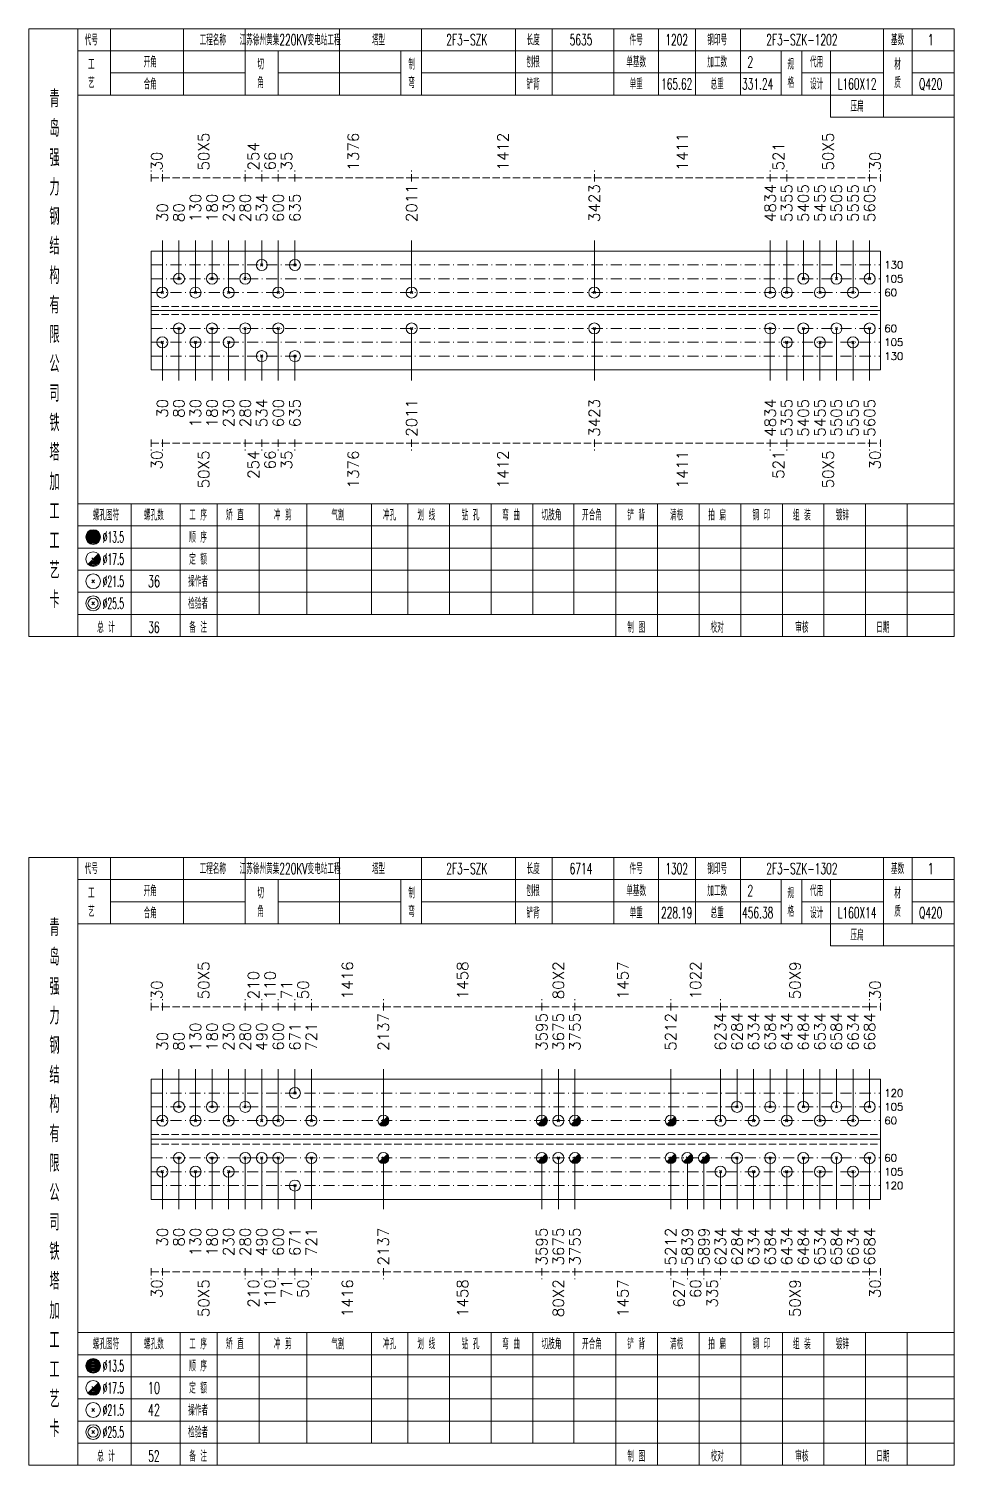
# Model space of a CAD drawing. Extents: x 0 to 4623, y -1159 to 4890.
# Drawn here: x 1868.4 to 2119.8, y 450 to 840 of the extents above; entities that cross this region are included whole.
import ezdxf
from ezdxf.enums import TextEntityAlignment as Align

# ---------------------------------------------------------------- set-up
doc = ezdxf.new("R2010")
doc.units = 0
doc.header["$MEASUREMENT"] = 0
doc.linetypes.add('一点画线', pattern=[5.2, 3, -1, 0.2, -1])
doc.linetypes.add('虚线', pattern=[2.75, 2, -0.75])
doc.layers.get('0').update_dxf_attribs({"linetype": 'CONTINUOUS', "lineweight": 25})
for name, color, linetype, lineweight in [('1', 7, 'CONTINUOUS', 25), ('4', 7, 'CONTINUOUS', 25), ('5', 7, 'CONTINUOUS', 25)]:
    doc.layers.add(name, color=color, linetype=linetype, lineweight=lineweight)
doc.styles.get("Standard").update_dxf_attribs({"font": 'simplex.shx', "width": 0.7, "height": 3, "bigfont": 'gbhzfs.shx'})

# ---------------------------------------------------------------- blocks, each defined once
blk = doc.blocks.new('孔21.5')
at = {"layer": '5', "color": 7, "linetype": 'Continuous', "lineweight": 13}
for p, q in [((-0.2, -0.2), (0.2, 0.2)), ((-0.2, 0.2), (0.2, -0.2))]:
    blk.add_line(p, q, dxfattribs=at)
blk.add_circle((0, 0), 1, dxfattribs=at)
blk = doc.blocks.new('孔17.5')
at = {"layer": '5', "color": 7, "linetype": 'Continuous', "lineweight": 13}
for p, q in [((-0.707, -0.707), (0.707, 0.707)), ((-0.2, 0.2), (0.2, -0.2))]:
    blk.add_line(p, q, dxfattribs=at)
blk.add_circle((0, 0), 1, dxfattribs=at)
for radius in [0.9, 0.8, 0.7, 0.6, 0.5, 0.4, 0.3, 0.2, 0.1]:
    blk.add_arc((0, 0), radius, 225, 45, dxfattribs=at)

msp = doc.modelspace()

# ---------------------------------------------------------------- linework, layer by layer
at = {"color": 8, "linetype": '虚线', "lineweight": 9}
for p, q in [((1901.7, 798.5), (1901.7, 801.5)), ((1901.7, 799.5), (1904.7, 799.5)), ((1904.7, 798.5), (1904.7, 801.5)), ((1904.7, 798.5), (1904.7, 801.5)), ((1904.7, 799.5), (1927.2, 799.5)), ((1927.2, 798.5), (1927.2, 801.5)), ((1927.2, 798.5), (1927.2, 801.5)), ((1927.2, 799.5), (1931.7, 799.5)), ((1931.7, 798.5), (1931.7, 801.5)), ((1931.7, 798.5), (1931.7, 801.5)), ((1931.7, 799.5), (1936.2, 799.5)), ((1936.2, 798.5), (1936.2, 801.5)), ((1936.2, 798.5), (1936.2, 801.5)), ((1936.2, 799.5), (1940.7, 799.5)), ((1940.7, 798.5), (1940.7, 801.5)), ((1940.7, 798.5), (1940.7, 801.5)), ((1940.7, 799.5), (1972.397, 799.5)), ((1972.397, 798.5), (1972.397, 801.5)), ((1972.397, 798.5), (1972.397, 801.5)), ((1972.397, 799.5), (2022.037, 799.5)), ((2022.037, 798.5), (2022.037, 801.5)), ((2022.037, 798.5), (2022.037, 801.5)), ((2022.037, 799.5), (2069.8, 799.5)), ((2069.8, 798.5), (2069.8, 801.5)), ((2069.8, 798.5), (2069.8, 801.5)), ((2069.8, 799.5), (2074.3, 799.5)), ((2074.3, 798.5), (2074.3, 801.5)), ((2074.3, 798.5), (2074.3, 801.5)), ((2074.3, 799.5), (2096.8, 799.5)), ((2096.8, 798.5), (2096.8, 801.5)), ((2096.8, 798.5), (2096.8, 801.5)), ((2096.8, 799.5), (2099.8, 799.5)), ((2099.8, 798.5), (2099.8, 801.5)), ((1901.7, 728.5), (1901.7, 725.5)), ((1901.7, 727.5), (1904.7, 727.5)), ((1904.7, 728.5), (1904.7, 725.5)), ((1904.7, 728.5), (1904.7, 725.5)), ((1904.7, 727.5), (1927.2, 727.5)), ((1927.2, 728.5), (1927.2, 725.5)), ((1927.2, 728.5), (1927.2, 725.5)), ((1927.2, 727.5), (1931.7, 727.5)), ((1931.7, 728.5), (1931.7, 725.5)), ((1931.7, 728.5), (1931.7, 725.5)), ((1931.7, 727.5), (1936.2, 727.5)), ((1936.2, 728.5), (1936.2, 725.5)), ((1936.2, 728.5), (1936.2, 725.5)), ((1936.2, 727.5), (1940.7, 727.5)), ((1940.7, 728.5), (1940.7, 725.5)), ((1940.7, 728.5), (1940.7, 725.5)), ((1940.7, 727.5), (1972.397, 727.5)), ((1972.397, 728.5), (1972.397, 725.5)), ((1972.397, 728.5), (1972.397, 725.5)), ((1972.397, 727.5), (2022.037, 727.5)), ((2022.037, 728.5), (2022.037, 725.5)), ((2022.037, 728.5), (2022.037, 725.5)), ((2022.037, 727.5), (2069.8, 727.5)), ((2069.8, 728.5), (2069.8, 725.5)), ((2069.8, 728.5), (2069.8, 725.5)), ((2069.8, 727.5), (2074.3, 727.5)), ((2074.3, 728.5), (2074.3, 725.5)), ((2074.3, 728.5), (2074.3, 725.5)), ((2074.3, 727.5), (2096.8, 727.5)), ((2096.8, 728.5), (2096.8, 725.5)), ((2096.8, 728.5), (2096.8, 725.5)), ((2096.8, 727.5), (2099.8, 727.5)), ((2099.8, 728.5), (2099.8, 725.5)), ((1901.7, 573.5), (1901.7, 576.5)), ((1901.7, 574.5), (1904.7, 574.5)), ((1904.7, 573.5), (1904.7, 576.5)), ((1904.7, 573.5), (1904.7, 576.5)), ((1904.7, 574.5), (1927.2, 574.5)), ((1927.2, 573.5), (1927.2, 576.5)), ((1927.2, 573.5), (1927.2, 576.5)), ((1927.2, 574.5), (1931.7, 574.5)), ((1931.7, 573.5), (1931.7, 576.5)), ((1931.7, 573.5), (1931.7, 576.5)), ((1931.7, 574.5), (1936.2, 574.5)), ((1936.2, 573.5), (1936.2, 576.5)), ((1936.2, 573.5), (1936.2, 576.5)), ((1936.2, 574.5), (1940.7, 574.5)), ((1940.7, 573.5), (1940.7, 576.5)), ((1940.7, 573.5), (1940.7, 576.5)), ((1940.7, 574.5), (1945.2, 574.5)), ((1945.2, 573.5), (1945.2, 576.5)), ((1945.2, 573.5), (1945.2, 576.5)), ((1945.2, 574.5), (1964.753, 574.5)), ((1964.753, 573.5), (1964.753, 576.5)), ((1964.753, 573.5), (1964.753, 576.5)), ((1964.753, 574.5), (2007.772, 574.5)), ((2007.772, 573.5), (2007.772, 576.5)), ((2007.772, 573.5), (2007.772, 576.5)), ((2007.772, 574.5), (2016.772, 574.5)), ((2016.772, 573.5), (2016.772, 576.5)), ((2016.772, 573.5), (2016.772, 576.5)), ((2016.772, 574.5), (2042.8, 574.5)), ((2042.8, 573.5), (2042.8, 576.5)), ((2042.8, 573.5), (2042.8, 576.5)), ((2042.8, 574.5), (2056.3, 574.5)), ((2056.3, 573.5), (2056.3, 576.5)), ((2056.3, 573.5), (2056.3, 576.5)), ((2056.3, 574.5), (2096.8, 574.5)), ((2096.8, 573.5), (2096.8, 576.5)), ((2096.8, 573.5), (2096.8, 576.5)), ((2096.8, 574.5), (2099.8, 574.5)), ((2099.8, 573.5), (2099.8, 576.5)), ((1901.7, 503.5), (1901.7, 500.5)), ((1904.7, 503.5), (1904.7, 500.5)), ((1904.7, 503.5), (1904.7, 500.5)), ((1927.2, 503.5), (1927.2, 500.5)), ((1927.2, 503.5), (1927.2, 500.5)), ((1931.7, 503.5), (1931.7, 500.5)), ((1931.7, 503.5), (1931.7, 500.5)), ((1936.2, 503.5), (1936.2, 500.5)), ((1936.2, 503.5), (1936.2, 500.5)), ((1940.7, 503.5), (1940.7, 500.5)), ((1940.7, 503.5), (1940.7, 500.5)), ((1945.2, 503.5), (1945.2, 500.5)), ((1945.2, 503.5), (1945.2, 500.5)), ((1964.753, 503.5), (1964.753, 500.5)), ((1964.753, 503.5), (1964.753, 500.5)), ((2007.772, 503.5), (2007.772, 500.5)), ((2007.772, 503.5), (2007.772, 500.5)), ((2016.772, 503.5), (2016.772, 500.5)), ((2016.772, 503.5), (2016.772, 500.5)), ((2042.8, 503.5), (2042.8, 500.5)), ((2042.8, 503.5), (2042.8, 500.5)), ((2047.3, 503.5), (2047.3, 500.5)), ((2047.3, 503.5), (2047.3, 500.5)), ((2051.8, 503.5), (2051.8, 500.5)), ((2051.8, 503.5), (2051.8, 500.5)), ((2056.3, 503.5), (2056.3, 500.5)), ((2056.3, 503.5), (2056.3, 500.5)), ((2096.8, 503.5), (2096.8, 500.5)), ((2096.8, 503.5), (2096.8, 500.5)), ((2099.8, 503.5), (2099.8, 500.5)), ((1901.7, 502.5), (1904.7, 502.5)), ((1904.7, 502.5), (1927.2, 502.5)), ((1927.2, 502.5), (1931.7, 502.5)), ((1931.7, 502.5), (1936.2, 502.5)), ((1936.2, 502.5), (1940.7, 502.5)), ((1940.7, 502.5), (1945.2, 502.5)), ((1945.2, 502.5), (1964.753, 502.5)), ((1964.753, 502.5), (2007.772, 502.5)), ((2007.772, 502.5), (2016.772, 502.5)), ((2016.772, 502.5), (2042.8, 502.5)), ((2042.8, 502.5), (2047.3, 502.5)), ((2047.3, 502.5), (2051.8, 502.5)), ((2051.8, 502.5), (2056.3, 502.5)), ((2056.3, 502.5), (2096.8, 502.5)), ((2096.8, 502.5), (2099.8, 502.5))]:
    msp.add_line(p, q, dxfattribs=at)
at = {"color": 7, "linetype": 'Continuous', "lineweight": 13}
for p, q in [((1904.7, 768.375), (1904.7, 782.5)), ((1909.2, 772.125), (1909.2, 782.5)), ((1913.7, 768.375), (1913.7, 782.5)), ((1918.2, 772.125), (1918.2, 782.5)), ((1922.7, 768.375), (1922.7, 782.5)), ((1927.2, 772.125), (1927.2, 782.5)), ((1931.7, 775.875), (1931.7, 782.5)), ((1936.2, 768.375), (1936.2, 782.5)), ((1940.7, 775.875), (1940.7, 782.5)), ((1972.397, 768.375), (1972.397, 782.5)), ((2022.037, 768.375), (2022.037, 782.5)), ((2069.8, 768.375), (2069.8, 782.5)), ((2074.3, 768.375), (2074.3, 782.5)), ((2078.8, 772.125), (2078.8, 782.5)), ((2083.3, 768.375), (2083.3, 782.5)), ((2087.8, 772.125), (2087.8, 782.5)), ((2092.3, 768.375), (2092.3, 782.5)), ((2096.8, 772.125), (2096.8, 782.5)), ((1909.2, 758.625), (1909.2, 744.5)), ((1918.2, 758.625), (1918.2, 744.5)), ((1927.2, 758.625), (1927.2, 744.5)), ((1936.2, 758.625), (1936.2, 744.5)), ((1972.397, 758.625), (1972.397, 744.5)), ((2022.037, 758.625), (2022.037, 744.5)), ((2069.8, 758.625), (2069.8, 744.5)), ((2078.8, 758.625), (2078.8, 744.5)), ((2087.8, 758.625), (2087.8, 744.5)), ((2096.8, 758.625), (2096.8, 744.5)), ((1904.7, 754.875), (1904.7, 744.5)), ((1913.7, 754.875), (1913.7, 744.5)), ((1922.7, 754.875), (1922.7, 744.5)), ((2074.3, 754.875), (2074.3, 744.5)), ((2083.3, 754.875), (2083.3, 744.5)), ((2092.3, 754.875), (2092.3, 744.5)), ((1931.7, 751.125), (1931.7, 744.5)), ((1940.7, 751.125), (1940.7, 744.5)), ((1904.7, 543.562), (1904.7, 557.5)), ((1909.2, 547.312), (1909.2, 557.5)), ((1913.7, 543.562), (1913.7, 557.5)), ((1918.2, 547.312), (1918.2, 557.5)), ((1922.7, 543.562), (1922.7, 557.5)), ((1927.2, 547.312), (1927.2, 557.5)), ((1931.7, 543.562), (1931.7, 557.5)), ((1936.2, 543.562), (1936.2, 557.5)), ((1940.7, 551.062), (1940.7, 557.5)), ((1945.2, 543.562), (1945.2, 557.5)), ((1964.753, 543.562), (1964.753, 557.5)), ((2007.772, 543.562), (2007.772, 557.5)), ((2012.272, 543.562), (2012.272, 557.5)), ((2016.772, 543.562), (2016.772, 557.5)), ((2042.8, 543.562), (2042.8, 557.5)), ((2056.3, 543.562), (2056.3, 557.5)), ((2060.8, 547.312), (2060.8, 557.5)), ((2065.3, 543.562), (2065.3, 557.5)), ((2069.8, 547.312), (2069.8, 557.5)), ((2074.3, 543.562), (2074.3, 557.5)), ((2078.8, 547.312), (2078.8, 557.5)), ((2083.3, 543.562), (2083.3, 557.5)), ((2087.8, 547.312), (2087.8, 557.5)), ((2092.3, 543.562), (2092.3, 557.5)), ((2096.8, 547.312), (2096.8, 557.5)), ((1909.2, 533.438), (1909.2, 519.5)), ((1918.2, 533.438), (1918.2, 519.5)), ((1927.2, 533.438), (1927.2, 519.5)), ((1931.7, 533.438), (1931.7, 519.5)), ((1936.2, 533.438), (1936.2, 519.5)), ((1945.2, 533.438), (1945.2, 519.5)), ((1964.753, 533.438), (1964.753, 519.5)), ((2007.772, 533.438), (2007.772, 519.5)), ((2012.272, 533.438), (2012.272, 519.5)), ((2016.772, 533.438), (2016.772, 519.5)), ((2042.8, 533.438), (2042.8, 519.5)), ((2047.3, 533.438), (2047.3, 519.5)), ((2051.8, 533.438), (2051.8, 519.5)), ((2060.8, 533.438), (2060.8, 519.5)), ((2069.8, 533.438), (2069.8, 519.5)), ((2078.8, 533.438), (2078.8, 519.5)), ((2087.8, 533.438), (2087.8, 519.5)), ((2096.8, 533.438), (2096.8, 519.5)), ((1904.7, 529.688), (1904.7, 519.5)), ((1913.7, 529.688), (1913.7, 519.5)), ((1922.7, 529.688), (1922.7, 519.5)), ((2056.3, 529.688), (2056.3, 519.5)), ((2065.3, 529.688), (2065.3, 519.5)), ((2074.3, 529.688), (2074.3, 519.5)), ((2083.3, 529.688), (2083.3, 519.5)), ((2092.3, 529.688), (2092.3, 519.5)), ((1940.7, 525.938), (1940.7, 519.5))]:
    msp.add_line(p, q, dxfattribs=at)
at = {"color": 7, "linetype": 'Continuous', "lineweight": 18}
for p, q in [((1901.7, 779.625), (1901.7, 747.375)), ((1901.7, 779.625), (2099.8, 779.625)), ((2099.8, 779.625), (2099.8, 747.375)), ((1901.7, 763.5), (2099.8, 763.5)), ((1901.7, 554.812), (1901.7, 522.188)), ((1901.7, 554.812), (2099.8, 554.812)), ((2099.8, 554.812), (2099.8, 522.188)), ((1901.7, 538.5), (2099.8, 538.5))]:
    msp.add_line(p, q, dxfattribs=at)
at = {"color": 3, "linetype": '一点画线', "lineweight": 13}
for p, q in [((1901.7, 775.875), (2099.8, 775.875)), ((1901.7, 772.125), (2099.8, 772.125)), ((1901.7, 768.375), (2099.8, 768.375)), ((1901.7, 758.625), (2099.8, 758.625)), ((1901.7, 754.875), (2099.8, 754.875)), ((1901.7, 751.125), (2099.8, 751.125)), ((1901.7, 551.062), (2099.8, 551.062)), ((1901.7, 547.312), (2099.8, 547.312)), ((1901.7, 543.562), (2099.8, 543.562)), ((1901.7, 533.438), (2099.8, 533.438)), ((1901.7, 529.688), (2099.8, 529.688)), ((1901.7, 525.938), (2099.8, 525.938))]:
    msp.add_line(p, q, dxfattribs=at)
at = {"color": 1, "linetype": '虚线', "lineweight": 18}
for p, q in [((1901.7, 764.625), (2099.8, 764.625)), ((1901.7, 762.375), (2099.8, 762.375)), ((1901.7, 539.812), (2099.8, 539.812)), ((1901.7, 537.188), (2099.8, 537.188))]:
    msp.add_line(p, q, dxfattribs=at)
at = {"layer": '1', "color": 7, "linetype": 'Continuous', "lineweight": 18}
for p, q in [((1901.7, 747.375), (2099.8, 747.375)), ((1901.7, 522.188), (2099.8, 522.188))]:
    msp.add_line(p, q, dxfattribs=at)
at = {"layer": '4', "color": 1, "linetype": 'Continuous', "lineweight": 18}
for p, q in [((1881.7, 675), (1881.7, 840)), ((1890.6, 822), (1890.6, 840)), ((1910.4, 822), (1910.4, 840)), ((1927.2, 822), (1927.2, 840)), ((1952.8, 822), (1952.8, 840)), ((1975.1, 822), (1975.1, 840)), ((2000.6, 822), (2000.6, 840)), ((2010.6, 822), (2010.6, 840)), ((2027.3, 822), (2027.3, 840)), ((2039.5, 822), (2039.5, 840)), ((2049.5, 822), (2049.5, 840)), ((2061.7, 822), (2061.7, 840)), ((2100.6, 816), (2100.6, 840)), ((2108.4, 822), (2108.4, 840)), ((1881.7, 834), (2119.8, 834)), ((1936.2, 822), (1936.2, 834)), ((1969.5, 822), (1969.5, 834)), ((2072.8, 822), (2072.8, 834)), ((2078.4, 822), (2078.4, 834)), ((2086.2, 816), (2086.2, 834)), ((1890.6, 828), (1927.2, 828)), ((1936.2, 828), (1969.5, 828)), ((1975.1, 828), (2072.8, 828)), ((2078.4, 828), (2100.6, 828)), ((2108.4, 828), (2119.8, 828)), ((1881.7, 822), (2119.8, 822)), ((2086.2, 816), (2119.8, 816)), ((1881.7, 711), (2119.8, 711)), ((1896.2, 675), (1896.2, 711)), ((1909.5, 675), (1909.5, 711)), ((1919.6, 675), (1919.6, 711)), ((1931, 681), (1931, 711)), ((1943.9, 681), (1943.9, 711)), ((1961.5, 681), (1961.5, 711)), ((1971.4, 681), (1971.4, 711)), ((1982.7, 681), (1982.7, 711)), ((1994, 681), (1994, 711)), ((2005.3, 681), (2005.3, 711)), ((2016.5, 681), (2016.5, 711)), ((2027.9, 681), (2027.9, 711)), ((2039.2, 681), (2039.2, 711)), ((2050.5, 681), (2050.5, 711)), ((2061.8, 681), (2061.8, 711)), ((2073.1, 681), (2073.1, 711)), ((2084.4, 681), (2084.4, 711)), ((2095.7, 681), (2095.7, 711)), ((2107, 681), (2107, 711)), ((1881.7, 705), (2119.8, 705)), ((1881.7, 699), (2119.8, 699)), ((1881.7, 693), (2119.8, 693)), ((1881.7, 687), (2119.8, 687)), ((1881.7, 681), (2119.8, 681)), ((2027.9, 675), (2027.9, 681)), ((2039.2, 675), (2039.2, 681)), ((2050.5, 675), (2050.5, 681)), ((2061.8, 675), (2061.8, 681)), ((2073.1, 675), (2073.1, 681)), ((2084.4, 675), (2084.4, 681)), ((2095.7, 675), (2095.7, 681)), ((2107, 675), (2107, 681)), ((1881.7, 450), (1881.7, 615)), ((1890.6, 597), (1890.6, 615)), ((1910.4, 597), (1910.4, 615)), ((1927.2, 597), (1927.2, 615)), ((1952.8, 597), (1952.8, 615)), ((1975.1, 597), (1975.1, 615)), ((2000.6, 597), (2000.6, 615)), ((2010.6, 597), (2010.6, 615)), ((2027.3, 597), (2027.3, 615)), ((2039.5, 597), (2039.5, 615)), ((2049.5, 597), (2049.5, 615)), ((2061.7, 597), (2061.7, 615)), ((2100.6, 591), (2100.6, 615)), ((2108.4, 597), (2108.4, 615)), ((1881.7, 609), (2119.8, 609)), ((1936.2, 597), (1936.2, 609)), ((1969.5, 597), (1969.5, 609)), ((2072.8, 597), (2072.8, 609)), ((2078.4, 597), (2078.4, 609)), ((2086.2, 591), (2086.2, 609)), ((1890.6, 603), (1927.2, 603)), ((1936.2, 603), (1969.5, 603)), ((1975.1, 603), (2072.8, 603)), ((2078.4, 603), (2100.6, 603)), ((2108.4, 603), (2119.8, 603)), ((1881.7, 597), (2119.8, 597)), ((2086.2, 591), (2119.8, 591)), ((1881.7, 486), (2119.8, 486)), ((1896.2, 450), (1896.2, 486)), ((1909.5, 450), (1909.5, 486)), ((1919.6, 450), (1919.6, 486)), ((1931, 456), (1931, 486)), ((1943.9, 456), (1943.9, 486)), ((1961.5, 456), (1961.5, 486)), ((1971.4, 456), (1971.4, 486)), ((1982.7, 456), (1982.7, 486)), ((1994, 456), (1994, 486)), ((2005.3, 456), (2005.3, 486)), ((2016.5, 456), (2016.5, 486)), ((2027.9, 456), (2027.9, 486)), ((2039.2, 456), (2039.2, 486)), ((2050.5, 456), (2050.5, 486)), ((2061.8, 456), (2061.8, 486)), ((2073.1, 456), (2073.1, 486)), ((2084.4, 456), (2084.4, 486)), ((2095.7, 456), (2095.7, 486)), ((2107, 456), (2107, 486)), ((1881.7, 480), (2119.8, 480)), ((1881.7, 474), (2119.8, 474)), ((1881.7, 468), (2119.8, 468)), ((1881.7, 462), (2119.8, 462)), ((1881.7, 456), (2119.8, 456)), ((2027.9, 450), (2027.9, 456)), ((2039.2, 450), (2039.2, 456)), ((2050.5, 450), (2050.5, 456)), ((2061.8, 450), (2061.8, 456)), ((2073.1, 450), (2073.1, 456)), ((2084.4, 450), (2084.4, 456)), ((2095.7, 450), (2095.7, 456)), ((2107, 450), (2107, 456))]:
    msp.add_line(p, q, dxfattribs=at)
at = {"layer": '4', "color": 7, "linetype": 'Continuous', "lineweight": 13}
for p, q in [((1885.7, 701.8), (1886.1, 702.2)), ((1886.1, 701.8), (1885.7, 702.2)), ((1884.486, 694.586), (1887.314, 697.414)), ((1885.5, 696.4), (1886.3, 695.6)), ((1885.5, 689.6), (1886.3, 690.4)), ((1885.5, 690.4), (1886.3, 689.6)), ((1885.5, 683.6), (1886.3, 684.4)), ((1885.5, 684.4), (1886.3, 683.6)), ((1885.7, 476.8), (1886.1, 477.2)), ((1886.1, 476.8), (1885.7, 477.2)), ((1884.486, 469.586), (1887.314, 472.414)), ((1885.5, 471.4), (1886.3, 470.6)), ((1885.5, 464.6), (1886.3, 465.4)), ((1885.5, 465.4), (1886.3, 464.6)), ((1885.5, 458.6), (1886.3, 459.4)), ((1885.5, 459.4), (1886.3, 458.6))]:
    msp.add_line(p, q, dxfattribs=at)
at = {"layer": '4', "color": 1, "linetype": 'Continuous', "lineweight": 18}
for points in [[(1868.4, 840), (1868.4, 675), (2119.8, 675), (2119.8, 840)], [(1868.4, 615), (1868.4, 450), (2119.8, 450), (2119.8, 615)]]:
    msp.add_lwpolyline(points, close=True, dxfattribs=at)
at = {"layer": '4', "color": 7, "linetype": 'Continuous', "lineweight": 13}
for centre, radius in [((1885.9, 702), 2), ((1885.9, 702), 1.8), ((1885.9, 702), 1.6), ((1885.9, 702), 1.4), ((1885.9, 702), 1.2), ((1885.9, 702), 1), ((1885.9, 702), 0.8), ((1885.9, 702), 0.6), ((1885.9, 702), 0.4), ((1885.9, 702), 0.2), ((1885.9, 696), 2), ((1885.9, 690), 2), ((1885.9, 684), 2), ((1885.9, 684), 1.4), ((1885.9, 477), 2), ((1885.9, 477), 1.8), ((1885.9, 477), 1.6), ((1885.9, 477), 1.4), ((1885.9, 477), 1.2), ((1885.9, 477), 1), ((1885.9, 477), 0.8), ((1885.9, 477), 0.6), ((1885.9, 477), 0.4), ((1885.9, 477), 0.2), ((1885.9, 471), 2), ((1885.9, 465), 2), ((1885.9, 459), 2), ((1885.9, 459), 1.4)]:
    msp.add_circle(centre, radius, dxfattribs=at)
for centre, radius in [((1885.9, 696), 1.8), ((1885.9, 696), 1.6), ((1885.9, 696), 1.4), ((1885.9, 696), 1.2), ((1885.9, 696), 1), ((1885.9, 696), 0.8), ((1885.9, 696), 0.6), ((1885.9, 696), 0.4), ((1885.9, 696), 0.2), ((1885.9, 471), 1.8), ((1885.9, 471), 1.6), ((1885.9, 471), 1.4), ((1885.9, 471), 1.2), ((1885.9, 471), 1), ((1885.9, 471), 0.8), ((1885.9, 471), 0.6), ((1885.9, 471), 0.4), ((1885.9, 471), 0.2)]:
    msp.add_arc(centre, radius, 225, 45, dxfattribs=at)

# ---------------------------------------------------------------- block references
at = {"color": 7, "linetype": 'Continuous', "lineweight": 13, "xscale": 1.5, "yscale": 1.5, "zscale": 1.5}
for name, p in [('孔21.5', (1931.7, 775.875)), ('孔21.5', (1940.7, 775.875)), ('孔21.5', (1909.2, 772.125)), ('孔21.5', (1918.2, 772.125)), ('孔21.5', (1927.2, 772.125)), ('孔21.5', (2078.8, 772.125)), ('孔21.5', (2087.8, 772.125)), ('孔21.5', (2096.8, 772.125)), ('孔21.5', (1904.7, 768.375)), ('孔21.5', (1913.7, 768.375)), ('孔21.5', (1922.7, 768.375)), ('孔21.5', (1936.2, 768.375)), ('孔21.5', (1972.397, 768.375)), ('孔21.5', (2022.037, 768.375)), ('孔21.5', (2069.8, 768.375)), ('孔21.5', (2074.3, 768.375)), ('孔21.5', (2083.3, 768.375)), ('孔21.5', (2092.3, 768.375)), ('孔21.5', (1940.7, 551.062)), ('孔21.5', (1909.2, 547.312)), ('孔21.5', (1918.2, 547.312)), ('孔21.5', (1927.2, 547.312)), ('孔21.5', (2060.8, 547.312)), ('孔21.5', (2069.8, 547.312)), ('孔21.5', (2078.8, 547.312)), ('孔21.5', (2087.8, 547.312)), ('孔21.5', (2096.8, 547.312)), ('孔21.5', (1904.7, 543.562)), ('孔21.5', (1913.7, 543.562)), ('孔21.5', (1922.7, 543.562)), ('孔21.5', (1931.7, 543.562)), ('孔21.5', (1936.2, 543.562)), ('孔21.5', (1945.2, 543.562)), ('孔17.5', (1964.753, 543.562)), ('孔17.5', (2007.772, 543.562)), ('孔21.5', (2012.272, 543.562)), ('孔17.5', (2016.772, 543.562)), ('孔17.5', (2042.8, 543.562)), ('孔21.5', (2056.3, 543.562)), ('孔21.5', (2065.3, 543.562)), ('孔21.5', (2074.3, 543.562)), ('孔21.5', (2083.3, 543.562)), ('孔21.5', (2092.3, 543.562))]:
    msp.add_blockref(name, p, dxfattribs=at)
at = {"layer": '1', "color": 7, "linetype": 'Continuous', "lineweight": 13, "xscale": 1.5, "yscale": 1.5, "zscale": 1.5}
for name, p in [('孔21.5', (1909.2, 758.625)), ('孔21.5', (1918.2, 758.625)), ('孔21.5', (1927.2, 758.625)), ('孔21.5', (1936.2, 758.625)), ('孔21.5', (1972.397, 758.625)), ('孔21.5', (2022.037, 758.625)), ('孔21.5', (2069.8, 758.625)), ('孔21.5', (2078.8, 758.625)), ('孔21.5', (2087.8, 758.625)), ('孔21.5', (2096.8, 758.625)), ('孔21.5', (1904.7, 754.875)), ('孔21.5', (1913.7, 754.875)), ('孔21.5', (1922.7, 754.875)), ('孔21.5', (2074.3, 754.875)), ('孔21.5', (2083.3, 754.875)), ('孔21.5', (2092.3, 754.875)), ('孔21.5', (1931.7, 751.125)), ('孔21.5', (1940.7, 751.125)), ('孔21.5', (1909.2, 533.438)), ('孔21.5', (1918.2, 533.438)), ('孔21.5', (1927.2, 533.438)), ('孔21.5', (1931.7, 533.438)), ('孔21.5', (1936.2, 533.438)), ('孔21.5', (1945.2, 533.438)), ('孔17.5', (1964.753, 533.438)), ('孔17.5', (2007.772, 533.438)), ('孔21.5', (2012.272, 533.438)), ('孔17.5', (2016.772, 533.438)), ('孔17.5', (2042.8, 533.438)), ('孔17.5', (2047.3, 533.438)), ('孔17.5', (2051.8, 533.438)), ('孔21.5', (2060.8, 533.438)), ('孔21.5', (2069.8, 533.438)), ('孔21.5', (2078.8, 533.438)), ('孔21.5', (2087.8, 533.438)), ('孔21.5', (2096.8, 533.438)), ('孔21.5', (1904.7, 529.688)), ('孔21.5', (1913.7, 529.688)), ('孔21.5', (1922.7, 529.688)), ('孔21.5', (2056.3, 529.688)), ('孔21.5', (2065.3, 529.688)), ('孔21.5', (2074.3, 529.688)), ('孔21.5', (2083.3, 529.688)), ('孔21.5', (2092.3, 529.688)), ('孔21.5', (1940.7, 525.938))]:
    msp.add_blockref(name, p, dxfattribs=at)

# ---------------------------------------------------------------- texts
at = {"color": 8, "linetype": 'Continuous', "lineweight": 9}
for s, p in [('50X5', (1915.95, 801.5)), ('1376', (1956.549, 801.5)), ('1412', (1997.217, 801.5)), ('50X5', (2085.55, 801.5)), ('254', (1929.45, 801.5)), ('1411', (2045.918, 801.5)), ('521', (2072.05, 801.5)), ('30', (1903.2, 801.5)), ('66', (1933.95, 801.5)), ('35', (1938.45, 801.5)), ('30', (2098.3, 801.5)), ('50X5', (1915.95, 576.5)), ('1416', (1954.977, 576.5)), ('1458', (1986.263, 576.5)), ('80X2', (2012.272, 576.5)), ('1457', (2029.786, 576.5)), ('1022', (2049.55, 576.5)), ('50X9', (2076.55, 576.5)), ('30', (1903.2, 576.5)), ('210', (1929.45, 576.5)), ('110', (1933.95, 576.5)), ('50', (1942.95, 576.5)), ('30', (2098.3, 576.5)), ('71', (1938.45, 576.5))]:
    msp.add_text(s, height=3, rotation=90, dxfattribs=at).set_placement(p, align=Align.MIDDLE_LEFT)
at = {"color": 7, "linetype": 'Continuous', "lineweight": 13}
for s, p in [('2011', (1972.397, 787.5)), ('3423', (2022.037, 787.5)), ('4834', (2069.8, 787.5)), ('5355', (2074.3, 787.5)), ('5405', (2078.8, 787.5)), ('5455', (2083.3, 787.5)), ('5505', (2087.8, 787.5)), ('5555', (2092.3, 787.5)), ('5605', (2096.8, 787.5)), ('30', (1904.7, 787.5)), ('80', (1909.2, 787.5)), ('130', (1913.7, 787.5)), ('180', (1918.2, 787.5)), ('230', (1922.7, 787.5)), ('280', (1927.2, 787.5)), ('534', (1931.7, 787.5)), ('600', (1936.2, 787.5)), ('635', (1940.7, 787.5)), ('130', (1913.7, 562.5)), ('180', (1918.2, 562.5)), ('230', (1922.7, 562.5)), ('280', (1927.2, 562.5)), ('490', (1931.7, 562.5)), ('600', (1936.2, 562.5)), ('2137', (1964.753, 562.5)), ('3595', (2007.772, 562.5)), ('3675', (2012.272, 562.5)), ('3755', (2016.772, 562.5)), ('5212', (2042.8, 562.5)), ('6234', (2056.3, 562.5)), ('6284', (2060.8, 562.5)), ('6334', (2065.3, 562.5)), ('6384', (2069.8, 562.5)), ('6434', (2074.3, 562.5)), ('6484', (2078.8, 562.5)), ('6534', (2083.3, 562.5)), ('6584', (2087.8, 562.5)), ('6634', (2092.3, 562.5)), ('6684', (2096.8, 562.5)), ('30', (1904.7, 562.5)), ('80', (1909.2, 562.5)), ('671', (1940.7, 562.5)), ('721', (1945.2, 562.5))]:
    msp.add_text(s, height=3, rotation=90, dxfattribs=at).set_placement(p, align=Align.MIDDLE_LEFT)
for s, p in [('130', (2100.8, 775.875)), ('105', (2100.8, 772.125)), ('60', (2100.8, 768.375)), ('60', (2100.8, 758.625)), ('105', (2100.8, 754.875)), ('130', (2100.8, 751.125)), ('120', (2100.8, 551.062)), ('105', (2100.8, 547.312)), ('60', (2100.8, 543.562)), ('60', (2100.8, 533.438)), ('105', (2100.8, 529.688)), ('120', (2100.8, 525.938))]:
    msp.add_text(s, height=2, dxfattribs=at).set_placement(p, align=Align.MIDDLE_LEFT)
at = {"color": 8, "linetype": 'Continuous', "lineweight": 9}
for s, p in [('30', (1903.2, 725.5)), ('50X5', (1915.95, 725.5)), ('254', (1929.45, 725.5)), ('66', (1933.95, 725.5)), ('35', (1938.45, 725.5)), ('1376', (1956.549, 725.5)), ('1412', (1997.217, 725.5)), ('1411', (2045.918, 725.5)), ('521', (2072.05, 725.5)), ('50X5', (2085.55, 725.5)), ('30', (2098.3, 725.5)), ('30', (1903.2, 500.5)), ('50X5', (1915.95, 500.5)), ('210', (1929.45, 500.5)), ('110', (1933.95, 500.5)), ('71', (1938.45, 500.5)), ('50', (1942.95, 500.5)), ('1416', (1954.977, 500.5)), ('1458', (1986.263, 500.5)), ('80X2', (2012.272, 500.5)), ('1457', (2029.786, 500.5)), ('627', (2045.05, 500.5)), ('60', (2049.55, 500.5)), ('335', (2054.05, 500.5)), ('50X9', (2076.55, 500.5)), ('30', (2098.3, 500.5))]:
    msp.add_text(s, height=3, rotation=90, dxfattribs=at).set_placement(p, align=Align.MIDDLE_RIGHT)
at = {"layer": '1', "color": 7, "linetype": 'Continuous', "lineweight": 13}
for s, p in [('30', (1904.7, 739.5)), ('80', (1909.2, 739.5)), ('130', (1913.7, 739.5)), ('180', (1918.2, 739.5)), ('230', (1922.7, 739.5)), ('280', (1927.2, 739.5)), ('534', (1931.7, 739.5)), ('600', (1936.2, 739.5)), ('635', (1940.7, 739.5)), ('2011', (1972.397, 739.5)), ('3423', (2022.037, 739.5)), ('4834', (2069.8, 739.5)), ('5355', (2074.3, 739.5)), ('5405', (2078.8, 739.5)), ('5455', (2083.3, 739.5)), ('5505', (2087.8, 739.5)), ('5555', (2092.3, 739.5)), ('5605', (2096.8, 739.5)), ('30', (1904.7, 514.5)), ('80', (1909.2, 514.5)), ('130', (1913.7, 514.5)), ('180', (1918.2, 514.5)), ('230', (1922.7, 514.5)), ('280', (1927.2, 514.5)), ('490', (1931.7, 514.5)), ('600', (1936.2, 514.5)), ('671', (1940.7, 514.5)), ('721', (1945.2, 514.5)), ('2137', (1964.753, 514.5)), ('3595', (2007.772, 514.5)), ('3675', (2012.272, 514.5)), ('3755', (2016.772, 514.5)), ('5212', (2042.8, 514.5)), ('5839', (2047.3, 514.5)), ('5899', (2051.8, 514.5)), ('6234', (2056.3, 514.5)), ('6284', (2060.8, 514.5)), ('6334', (2065.3, 514.5)), ('6384', (2069.8, 514.5)), ('6434', (2074.3, 514.5)), ('6484', (2078.8, 514.5)), ('6534', (2083.3, 514.5)), ('6584', (2087.8, 514.5)), ('6634', (2092.3, 514.5)), ('6684', (2096.8, 514.5))]:
    msp.add_text(s, height=3, rotation=90, dxfattribs=at).set_placement(p, align=Align.MIDDLE_RIGHT)
at = {"layer": '4', "color": 1, "linetype": 'Continuous', "lineweight": 13}
for s, height, width, p in [('代号', 3, 0.6, (1885.4, 837)), ('工程名称', 3, 0.6, (1918.4, 837)), ('江苏徐州黄集220KV变电站工程', 3, 0.6, (1939.4, 837)), ('塔型', 3, 0.6, (1963.4, 837)), ('2F3-SZK', 3, 0.6, (1987.4, 837)), ('长度', 3, 0.6, (2005.4, 837)), ('5635', 3, 0.6, (2018.4, 837)), ('件号', 3, 0.6, (2033.4, 837)), ('1202', 3, 0.6, (2044.4, 837)), ('钢印号', 3, 0.6, (2055.4, 837)), ('2F3-SZK-1202', 3, 0.6, (2078.4, 837)), ('基数', 3, 0.6, (2104.4, 837)), ('1', 3, 0.6, (2113.4, 837)), ('工', 3, 0.6, (1885.4, 830.4)), ('开角', 3, 0.6, (1901.4, 831)), ('切', 3, 0.6, (1931.4, 830.4)), ('制', 3, 0.6, (1972.4, 830.4)), ('刨根', 3, 0.6, (2005.4, 831)), ('单基数', 3, 0.6, (2033.4, 831)), ('加工数', 3, 0.6, (2055.4, 831)), ('2', 3, 0.6, (2064.4, 831)), ('规', 3, 0.6, (2075.4, 830.4)), ('代用', 3, 0.6, (2082.4, 831)), ('材', 3, 0.6, (2104.4, 830.4)), ('艺', 3, 0.6, (1885.4, 825.4)), ('合角', 3, 0.6, (1901.4, 825)), ('角', 3, 0.6, (1931.4, 825.4)), ('弯', 3, 0.6, (1972.4, 825.4)), ('铲背', 3, 0.6, (2005.4, 825)), ('总重', 3, 0.6, (2055.4, 825)), ('格', 3, 0.6, (2075.4, 825.4)), ('设计', 3, 0.6, (2082.4, 825)), ('质', 3, 0.6, (2104.4, 825.4)), ('青', 4.6, 0.8, (1875.4, 821)), ('单重', 3, 0.6, (2033.4, 825)), ('165.62', 3, 0.6, (2044.4, 825)), ('331.24', 3, 0.6, (2066.4, 825)), ('L160X12', 3, 0.6, (2093.4, 825)), ('Q420', 3, 0.6, (2113.4, 825)), ('压扁', 3, 0.6, (2093.4, 819)), ('岛', 4.6, 0.8, (1875.4, 813)), ('强', 4.6, 0.8, (1875.4, 805)), ('力', 4.6, 0.8, (1875.4, 797)), ('钢', 4.6, 0.8, (1875.4, 789)), ('结', 4.6, 0.8, (1875.4, 781)), ('构', 4.6, 0.8, (1875.4, 773)), ('有', 4.6, 0.8, (1875.4, 765)), ('限', 4.6, 0.8, (1875.4, 757)), ('公', 4.6, 0.8, (1875.4, 749)), ('司', 4.6, 0.8, (1875.4, 741)), ('铁', 4.6, 0.8, (1875.4, 733)), ('塔', 4.6, 0.8, (1875.4, 725)), ('加', 4.6, 0.8, (1875.4, 717)), ('工', 4.6, 0.8, (1875.4, 709)), ('螺孔图符', 3, 0.6, (1889.4, 708)), ('螺孔数', 3, 0.6, (1902.4, 708)), ('工 序', 3, 0.6, (1914.4, 708)), ('矫 直', 3, 0.6, (1924.4, 708)), ('冲 剪', 3, 0.6, (1937.4, 708)), ('气割', 3, 0.6, (1952.4, 708)), ('冲孔', 3, 0.6, (1966.4, 708)), ('划 线', 3, 0.6, (1976.4, 708)), ('钻 孔', 3, 0.6, (1988.4, 708)), ('弯 曲', 3, 0.6, (1999.4, 708)), ('切肢角', 3, 0.6, (2010.4, 708)), ('开合角', 3, 0.6, (2021.4, 708)), ('铲 背', 3, 0.6, (2033.4, 708)), ('清根', 3, 0.6, (2044.4, 708)), ('拍 扁', 3, 0.6, (2055.4, 708)), ('钢 印', 3, 0.6, (2067.4, 708)), ('组 装', 3, 0.6, (2078.4, 708)), ('镀锌', 3, 0.6, (2089.4, 708)), ('工', 4.6, 0.8, (1875.4, 701)), ('%%C13.5', 3, 0.5, (1891.4, 702)), ('顺 序', 3, 0.6, (1914.4, 702)), ('艺', 4.6, 0.8, (1875.4, 693)), ('%%C17.5', 3, 0.5, (1891.4, 696)), ('定 额', 3, 0.6, (1914.4, 696)), ('%%C21.5', 3, 0.5, (1891.4, 690)), ('36', 3.2, 0.6, (1902.4, 690)), ('操作者', 3, 0.6, (1914.4, 690)), ('卡', 4.6, 0.8, (1875.4, 685)), ('%%C25.5', 3, 0.5, (1891.4, 684)), ('检验者', 3, 0.6, (1914.4, 684)), ('总 计', 3, 0.6, (1889.4, 677.5)), ('36', 3, 0.6, (1902.4, 677.5)), ('备 注', 3, 0.6, (1914.4, 677.5)), ('制 图', 3, 0.6, (2033.4, 677.5)), ('校对', 3, 0.6, (2055.4, 677.5)), ('审核', 3, 0.6, (2078.4, 677.5)), ('日期', 3, 0.6, (2100.4, 677.5)), ('代号', 3, 0.6, (1885.4, 612)), ('工程名称', 3, 0.6, (1918.4, 612)), ('江苏徐州黄集220KV变电站工程', 3, 0.6, (1939.4, 612)), ('塔型', 3, 0.6, (1963.4, 612)), ('2F3-SZK', 3, 0.6, (1987.4, 612)), ('长度', 3, 0.6, (2005.4, 612)), ('6714', 3, 0.6, (2018.4, 612)), ('件号', 3, 0.6, (2033.4, 612)), ('1302', 3, 0.6, (2044.4, 612)), ('钢印号', 3, 0.6, (2055.4, 612)), ('2F3-SZK-1302', 3, 0.6, (2078.4, 612)), ('基数', 3, 0.6, (2104.4, 612)), ('1', 3, 0.6, (2113.4, 612)), ('工', 3, 0.6, (1885.4, 605.4)), ('开角', 3, 0.6, (1901.4, 606)), ('切', 3, 0.6, (1931.4, 605.4)), ('制', 3, 0.6, (1972.4, 605.4)), ('刨根', 3, 0.6, (2005.4, 606)), ('单基数', 3, 0.6, (2033.4, 606)), ('加工数', 3, 0.6, (2055.4, 606)), ('2', 3, 0.6, (2064.4, 606)), ('规', 3, 0.6, (2075.4, 605.4)), ('代用', 3, 0.6, (2082.4, 606)), ('材', 3, 0.6, (2104.4, 605.4)), ('艺', 3, 0.6, (1885.4, 600.4)), ('合角', 3, 0.6, (1901.4, 600)), ('角', 3, 0.6, (1931.4, 600.4)), ('弯', 3, 0.6, (1972.4, 600.4)), ('铲背', 3, 0.6, (2005.4, 600)), ('单重', 3, 0.6, (2033.4, 600)), ('228.19', 3, 0.6, (2044.4, 600)), ('总重', 3, 0.6, (2055.4, 600)), ('456.38', 3, 0.6, (2066.4, 600)), ('格', 3, 0.6, (2075.4, 600.4)), ('设计', 3, 0.6, (2082.4, 600)), ('L160X14', 3, 0.6, (2093.4, 600)), ('质', 3, 0.6, (2104.4, 600.4)), ('Q420', 3, 0.6, (2113.4, 600)), ('青', 4.6, 0.8, (1875.4, 596)), ('压扁', 3, 0.6, (2093.4, 594)), ('岛', 4.6, 0.8, (1875.4, 588)), ('强', 4.6, 0.8, (1875.4, 580)), ('力', 4.6, 0.8, (1875.4, 572)), ('钢', 4.6, 0.8, (1875.4, 564)), ('结', 4.6, 0.8, (1875.4, 556)), ('构', 4.6, 0.8, (1875.4, 548)), ('有', 4.6, 0.8, (1875.4, 540)), ('限', 4.6, 0.8, (1875.4, 532)), ('公', 4.6, 0.8, (1875.4, 524)), ('司', 4.6, 0.8, (1875.4, 516)), ('铁', 4.6, 0.8, (1875.4, 508)), ('塔', 4.6, 0.8, (1875.4, 500)), ('加', 4.6, 0.8, (1875.4, 492)), ('工', 4.6, 0.8, (1875.4, 484)), ('螺孔图符', 3, 0.6, (1889.4, 483)), ('螺孔数', 3, 0.6, (1902.4, 483)), ('工 序', 3, 0.6, (1914.4, 483)), ('矫 直', 3, 0.6, (1924.4, 483)), ('冲 剪', 3, 0.6, (1937.4, 483)), ('气割', 3, 0.6, (1952.4, 483)), ('冲孔', 3, 0.6, (1966.4, 483)), ('划 线', 3, 0.6, (1976.4, 483)), ('钻 孔', 3, 0.6, (1988.4, 483)), ('弯 曲', 3, 0.6, (1999.4, 483)), ('切肢角', 3, 0.6, (2010.4, 483)), ('开合角', 3, 0.6, (2021.4, 483)), ('铲 背', 3, 0.6, (2033.4, 483)), ('清根', 3, 0.6, (2044.4, 483)), ('拍 扁', 3, 0.6, (2055.4, 483)), ('钢 印', 3, 0.6, (2067.4, 483)), ('组 装', 3, 0.6, (2078.4, 483)), ('镀锌', 3, 0.6, (2089.4, 483)), ('工', 4.6, 0.8, (1875.4, 476)), ('%%C13.5', 3, 0.5, (1891.4, 477)), ('顺 序', 3, 0.6, (1914.4, 477)), ('%%C17.5', 3, 0.5, (1891.4, 471)), ('10', 3.2, 0.6, (1902.4, 471)), ('定 额', 3, 0.6, (1914.4, 471)), ('艺', 4.6, 0.8, (1875.4, 468)), ('%%C21.5', 3, 0.5, (1891.4, 465)), ('42', 3.2, 0.6, (1902.4, 465)), ('操作者', 3, 0.6, (1914.4, 465)), ('卡', 4.6, 0.8, (1875.4, 460)), ('%%C25.5', 3, 0.5, (1891.4, 459)), ('检验者', 3, 0.6, (1914.4, 459)), ('总 计', 3, 0.6, (1889.4, 452.5)), ('52', 3, 0.6, (1902.4, 452.5)), ('备 注', 3, 0.6, (1914.4, 452.5)), ('制 图', 3, 0.6, (2033.4, 452.5)), ('校对', 3, 0.6, (2055.4, 452.5)), ('审核', 3, 0.6, (2078.4, 452.5)), ('日期', 3, 0.6, (2100.4, 452.5))]:
    msp.add_text(s, height=height, dxfattribs=dict(at, width=width)).set_placement(p, align=Align.MIDDLE_CENTER)

doc.saveas('drawing.dxf')
